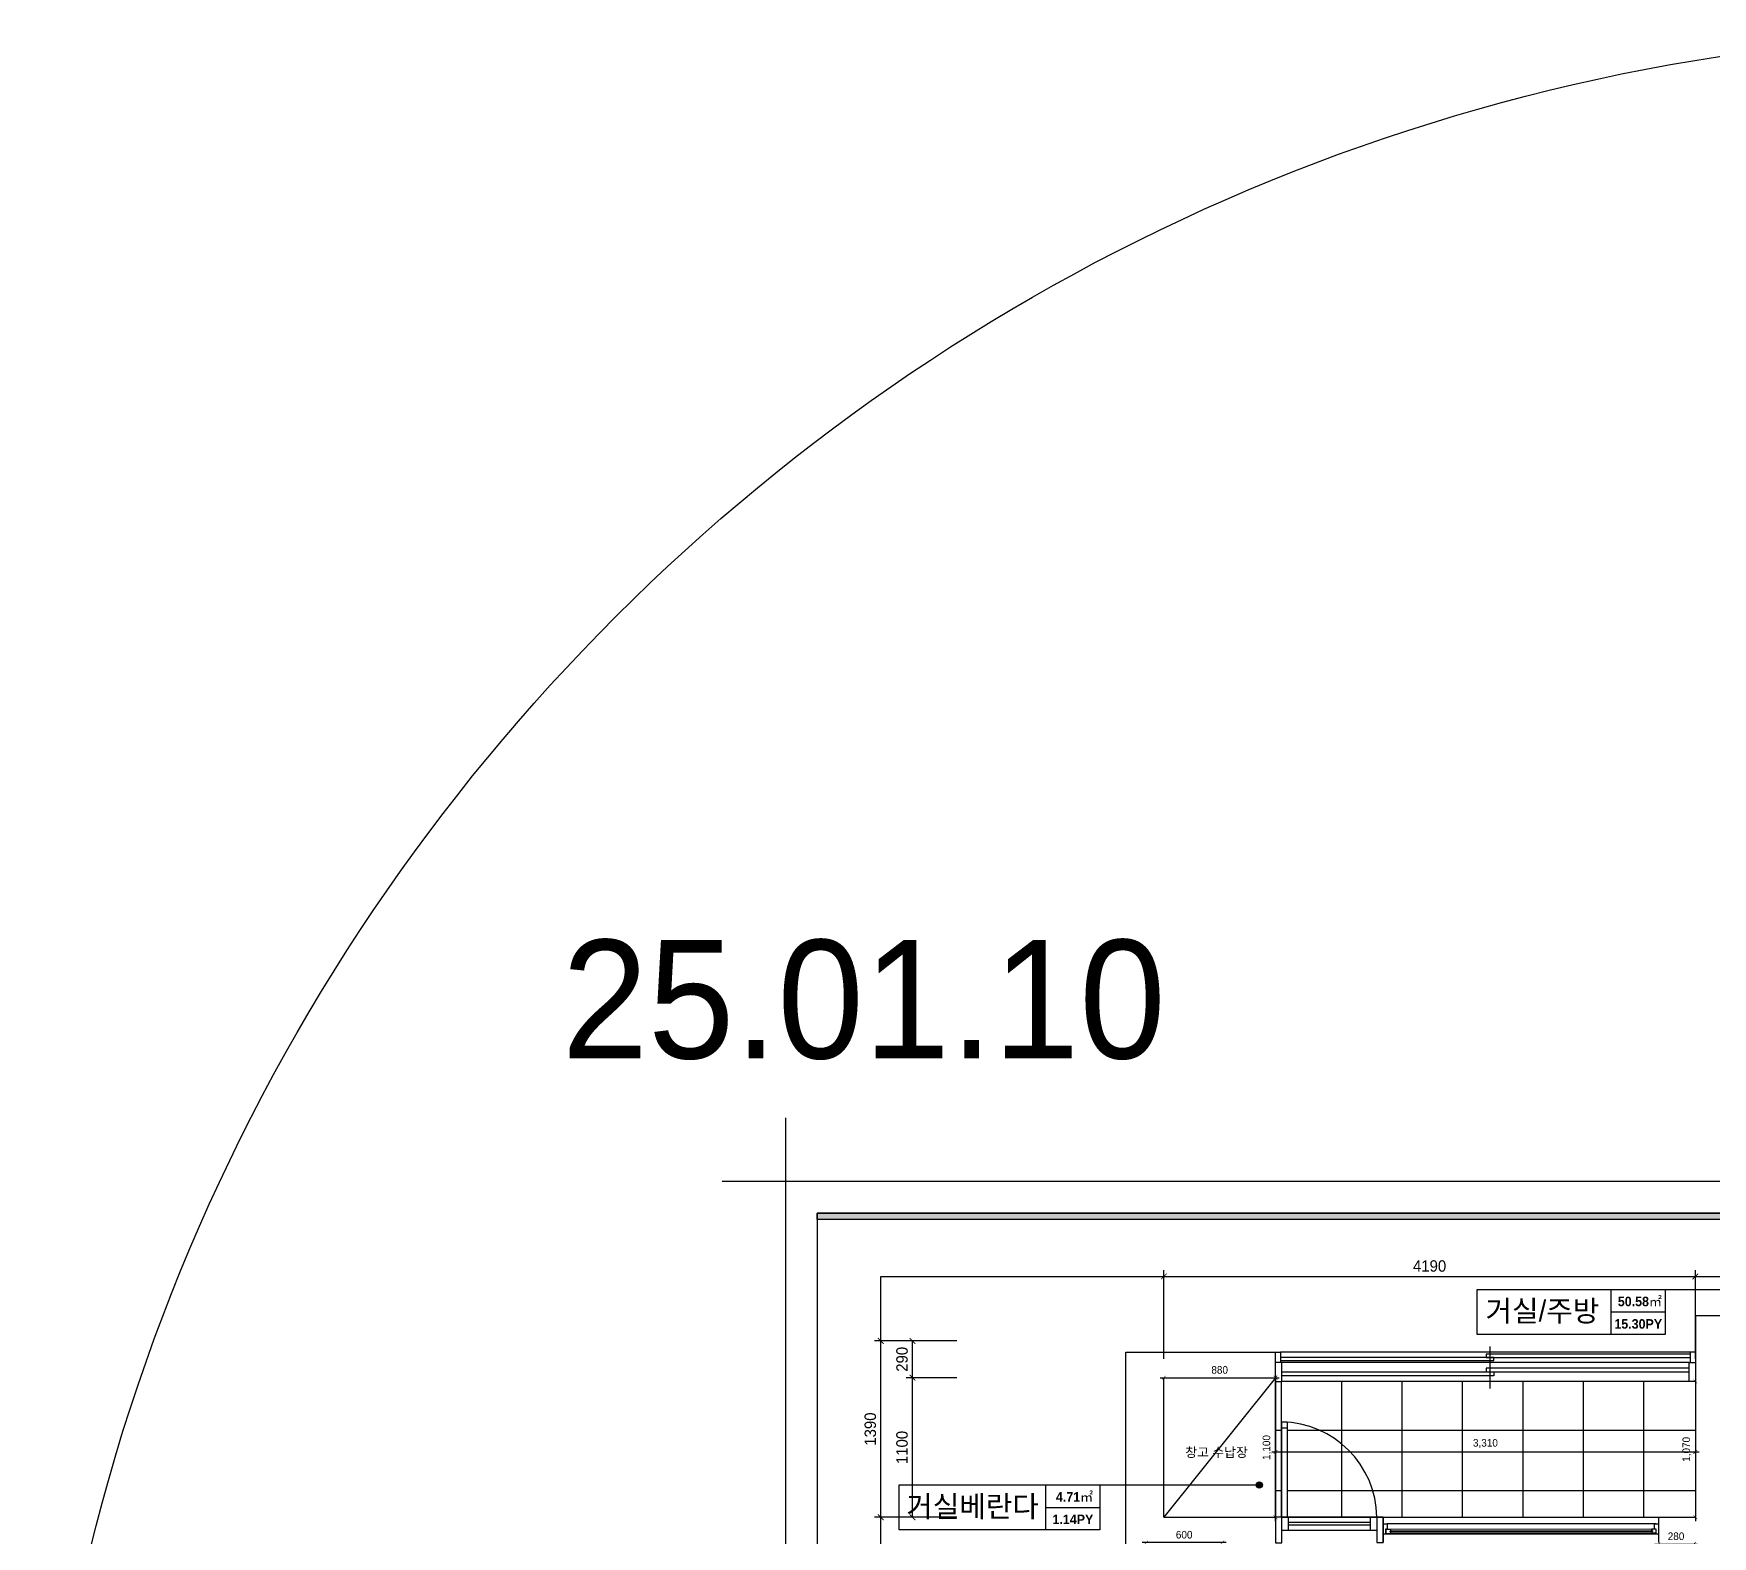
# Model space of a CAD drawing. Header units: millimetres. Extents: x -551172 to 232469, y -3435 to 261611.
# Drawn here: x 61600 to 74836, y 110604 to 122450 of the extents above; entities that cross this region are included whole.
import ezdxf
from ezdxf.enums import TextEntityAlignment as Align

# ---------------------------------------------------------------- set-up
doc = ezdxf.new("R2010")
doc.units = ezdxf.units.MM
doc.header["$LTSCALE"] = 10
doc.header["$PDMODE"] = 3
doc.layers.get('DEFPOINTS').update_dxf_attribs({"color": 248})
for name, color, linetype in [('0-ELC TEXT', 7, 'Continuous'), ('03-TEXT', 3, 'Continuous'), ('06-FUR', 6, 'Continuous'), ('07-DIM WAL', 5, 'Continuous'), ('F-SYM', 7, 'Continuous'), ('FORM(YOURNAME)-11', 1, 'Continuous'), ('도면층2', 2, 'Continuous'), ('도면층4', 4, 'Continuous'), ('도면층5', 5, 'Continuous')]:
    doc.layers.add(name, color=color, linetype=linetype)
doc.styles.add('HY 울릉도 L', font='')
doc.styles.add('YOURNAME', font='HY울릉도M.TTF')
doc.styles.add('넥슨고딕', font='NEXONLv1GothicBold.ttf')
doc.styles.add('코레일둥고', font='Korail_Round_Gothic_Medium.ttf')
doc.styles.get('HY 울릉도 L').set_extended_font_data('HY울릉도L')
doc.linetypes.add('ZIGZAG', pattern='A,0.0001,-0.2,[131,ltypeshp.shx,S=0.2,R=0,X=-0.2,Y=0],-0.4,[131,ltypeshp.shx,S=0.2,R=180,X=0.2,Y=0],-0.2', length=0.8001)
doc.dimstyles.new('30', dxfattribs={"dimscale": 30, "dimtxt": 2, "dimasz": 1, "dimexe": 1, "dimexo": 1, "dimgap": 1, "dimtad": 1, "dimdec": 0, "dimrnd": 0.05, "dimdsep": 46, "dimlunit": 6, "dimtxsty": 'HY 울릉도 L', "dimblk": 'ARCHTICK', "dimcen": 2.5, "dimdle": 1, "dimclrd": 133, "dimclre": 133, "dimclrt": 30, "dimadec": 0, "dimazin": 0, "dimtfac": 1, "dimtdec": 0, "dimtix": 1, "dimtmove": 2, "dimatfit": 3, "dimldrblk": 'ARCHTICK', "dimfxl": 1, "dimlwd": -1, "dimlwe": -1, "dimarcsym": 0})
doc.dimstyles.new('YOURNAME-50', dxfattribs={"dimscale": 50, "dimtxt": 1.8, "dimasz": 0.9, "dimexe": 1, "dimexo": 3, "dimgap": 0.7, "dimtad": 1, "dimdec": 0, "dimzin": 0, "dimdsep": 46, "dimtxsty": 'YOURNAME', "dimblk": 'ARCHTICK', "dimcen": 0, "dimclrd": 1, "dimclre": 1, "dimclrt": 7, "dimadec": 0, "dimazin": 0, "dimtfac": 1, "dimtdec": 0, "dimtix": 1, "dimtmove": 2, "dimatfit": 3, "dimldrblk": 'ARCHTICK', "dimfxl": 1, "dimtolj": 1, "dimtzin": 0, "dimarcsym": 0})

# ---------------------------------------------------------------- blocks, each defined once
blk = doc.blocks.new('FORM-PLAN')
at = {"layer": 'FORM(YOURNAME)-11'}
h = blk.add_hatch(color=256, dxfattribs=at)
h.dxf.hatch_style = 1
h.paths.add_polyline_path([(-71444, 55115), (10556, 55115), (10556, 54915), (-71444, 54915)])
h.paths.add_polyline_path([(-71444, -2085), (10556, -2085), (10556, -2285), (-71444, -2285)])
at = {"layer": 'DEFPOINTS', "color": 1}
blk.add_lwpolyline([(-72444, 58115), (-72444, 56115), (-74444, 56115)], dxfattribs=at)
at = {"layer": 'DEFPOINTS', "color": 158}
for points in [[(-71444, -2285), (10556, -2285), (10556, 55115), (-71444, 55115)], [(-69444, 53115), (-64, 53115), (-64, 1215), (-69444, 1215)]]:
    blk.add_lwpolyline(points, close=True, dxfattribs=at)
at = {"layer": 'FORM(YOURNAME)-11', "color": 250}
blk.add_lwpolyline([(-72444, -3285), (11556, -3285), (11556, 56115), (-72444, 56115)], close=True, dxfattribs=at)
at = {"layer": 'FORM(YOURNAME)-11'}
blk.add_lwpolyline([(-71444, 55115), (10556, 55115), (10556, 54915), (-71444, 54915)], close=True, dxfattribs=at)
at = {"layer": 'FORM(YOURNAME)-11', "color": 3, "style": 'YOURNAME'}
for tag, height, p in [('1', 450, (9905, 18188)), ('2', 450, (9905, 17544)), ('3', 450, (9905, 16257)), ('4', 450, (9905, 14326)), ('5', 515, (9905, 12009)), ('6', 515, (9905, 9757)), ('7', 515, (9905, 7504)), ('8', 515, (9905, 5252)), ('9', 515, (9905, 2999)), ('10', 515, (5655, 811)), ('11', 515, (9905, 747)), ('12', 515, (5655, -1441)), ('13', 515, (9905, -1441))]:
    blk.add_attdef(tag, text='', height=height, dxfattribs=at).set_placement(p, align=Align.MIDDLE_RIGHT)
blk = doc.blocks.new('_ArchTick')
at = {"color": 0, "linetype": 'ByBlock', "const_width": 0.15}
blk.add_lwpolyline([(-0.5, -0.5), (0.5, 0.5)], dxfattribs=at)
blk = doc.blocks.new('*D1126')
at = {"layer": '07-DIM WAL', "color": 1, "lineweight": -2, "transparency": 16777216}
for p, q in [((70511, 112005), (70511, 112703)), ((70511, 112653), (74701, 112653)), ((74701, 112005), (74701, 112703))]:
    blk.add_line(p, q, dxfattribs=at)
at = {"layer": 'DEFPOINTS', "color": 0, "transparency": 16777216}
for p in [(74701, 112653), (70511, 111855), (74701, 111855)]:
    blk.add_point(p, dxfattribs=at)
at = {"layer": '07-DIM WAL', "color": 1, "lineweight": -2, "transparency": 16777216, "xscale": 45, "yscale": 45, "zscale": 45, "rotation": 180}
blk.add_blockref('_ArchTick', (70511, 112653), dxfattribs=at)
at = {"layer": '07-DIM WAL', "color": 1, "lineweight": -2, "transparency": 16777216, "xscale": 45, "yscale": 45, "zscale": 45}
blk.add_blockref('_ArchTick', (74701, 112653), dxfattribs=at)
at = {"layer": '07-DIM WAL', "color": 7, "transparency": 16777216, "insert": (72606, 112735), "char_height": 90, "attachment_point": 5, "style": 'YOURNAME'}
blk.add_mtext('\\A1;4190', dxfattribs=at)
blk = doc.blocks.new('*D1127')
at = {"layer": '07-DIM WAL', "color": 1, "lineweight": -2, "transparency": 16777216}
for p, q in [((68879, 112145), (68229, 112145)), ((68279, 110755), (68279, 112145)), ((68879, 110755), (68229, 110755))]:
    blk.add_line(p, q, dxfattribs=at)
at = {"layer": 'DEFPOINTS', "color": 0, "transparency": 16777216}
for p in [(68279, 112145), (69029, 112145), (69029, 110755)]:
    blk.add_point(p, dxfattribs=at)
at = {"layer": '07-DIM WAL', "color": 1, "lineweight": -2, "transparency": 16777216, "xscale": 45, "yscale": 45, "zscale": 45}
for p, rotation in [((68279, 112145), 90), ((68279, 110755), 270)]:
    blk.add_blockref('_ArchTick', p, dxfattribs=dict(at, rotation=rotation))
at = {"layer": '07-DIM WAL', "color": 7, "transparency": 16777216, "insert": (68197, 111450), "char_height": 90, "attachment_point": 5, "rotation": 90, "style": 'YOURNAME'}
blk.add_mtext('\\A1;1390', dxfattribs=at)
blk = doc.blocks.new('*D1128')
at = {"layer": '07-DIM WAL', "color": 1, "lineweight": -2, "transparency": 16777216}
for p, q in [((68879, 111855), (68479, 111855)), ((68529, 110755), (68529, 111855)), ((68879, 110755), (68479, 110755))]:
    blk.add_line(p, q, dxfattribs=at)
at = {"layer": 'DEFPOINTS', "color": 0, "transparency": 16777216}
for p in [(68529, 111855), (69029, 111855), (69029, 110755)]:
    blk.add_point(p, dxfattribs=at)
at = {"layer": '07-DIM WAL', "color": 1, "lineweight": -2, "transparency": 16777216, "xscale": 45, "yscale": 45, "zscale": 45}
for p, rotation in [((68529, 111855), 90), ((68529, 110755), 270)]:
    blk.add_blockref('_ArchTick', p, dxfattribs=dict(at, rotation=rotation))
at = {"layer": '07-DIM WAL', "color": 7, "transparency": 16777216, "insert": (68447, 111305), "char_height": 90, "attachment_point": 5, "rotation": 90, "style": 'YOURNAME'}
blk.add_mtext('\\A1;1100', dxfattribs=at)
blk = doc.blocks.new('*D1129')
at = {"layer": '07-DIM WAL', "color": 1, "lineweight": -2, "transparency": 16777216}
for p, q in [((68879, 112145), (68479, 112145)), ((68529, 111855), (68529, 112145)), ((68879, 111855), (68479, 111855))]:
    blk.add_line(p, q, dxfattribs=at)
at = {"layer": 'DEFPOINTS', "color": 0, "transparency": 16777216}
for p in [(68529, 112145), (69029, 112145), (69029, 111855)]:
    blk.add_point(p, dxfattribs=at)
at = {"layer": '07-DIM WAL', "color": 1, "lineweight": -2, "transparency": 16777216, "xscale": 45, "yscale": 45, "zscale": 45}
for p, rotation in [((68529, 112145), 90), ((68529, 111855), 270)]:
    blk.add_blockref('_ArchTick', p, dxfattribs=dict(at, rotation=rotation))
at = {"layer": '07-DIM WAL', "color": 7, "transparency": 16777216, "insert": (68447, 112000), "char_height": 90, "attachment_point": 5, "rotation": 90, "style": 'YOURNAME'}
blk.add_mtext('\\A1;290', dxfattribs=at)
blk = doc.blocks.new('*D1116')
at = {"layer": '06-FUR', "color": 133, "transparency": 16777216}
for p, q in [((74379, 110543), (74719, 110543)), ((74689, 110525), (74689, 110513))]:
    blk.add_line(p, q, dxfattribs=at)
at = {"layer": 'DEFPOINTS', "color": 0, "transparency": 16777216}
for p in [(74409, 110543), (74689, 110555), (74689, 110543)]:
    blk.add_point(p, dxfattribs=at)
at = {"layer": '06-FUR', "color": 133, "transparency": 16777216, "xscale": 30, "yscale": 30, "zscale": 30, "rotation": 180}
blk.add_blockref('_ArchTick', (74409, 110543), dxfattribs=at)
at = {"layer": '06-FUR', "color": 133, "transparency": 16777216, "xscale": 30, "yscale": 30, "zscale": 30}
blk.add_blockref('_ArchTick', (74689, 110543), dxfattribs=at)
at = {"layer": '06-FUR', "color": 30, "transparency": 16777216, "insert": (74549, 110605), "char_height": 60, "attachment_point": 5, "style": 'HY 울릉도 L'}
blk.add_mtext('280', dxfattribs=at)
blk = doc.blocks.new('*D1185')
at = {"layer": '06-FUR', "color": 133, "transparency": 16777216}
blk.add_line((71001, 110555), (70341, 110555), dxfattribs=at)
at = {"layer": 'DEFPOINTS', "color": 0, "transparency": 16777216}
for p in [(70371, 110555), (70371, 110555), (70971, 110555)]:
    blk.add_point(p, dxfattribs=at)
at = {"layer": '06-FUR', "color": 133, "transparency": 16777216, "xscale": 30, "yscale": 30, "zscale": 30, "rotation": 180}
blk.add_blockref('_ArchTick', (70371, 110555), dxfattribs=at)
at = {"layer": '06-FUR', "color": 133, "transparency": 16777216, "xscale": 30, "yscale": 30, "zscale": 30}
blk.add_blockref('_ArchTick', (70971, 110555), dxfattribs=at)
at = {"layer": '06-FUR', "color": 30, "transparency": 16777216, "insert": (70671, 110617), "char_height": 60, "attachment_point": 5, "style": 'HY 울릉도 L'}
blk.add_mtext('600', dxfattribs=at)
blk = doc.blocks.new('*D1162')
at = {"layer": '06-FUR', "color": 133, "transparency": 16777216}
for p, q in [((71391, 110725), (71391, 111885)), ((71421, 111855), (71421, 111855)), ((71421, 110755), (71421, 110755))]:
    blk.add_line(p, q, dxfattribs=at)
at = {"layer": 'DEFPOINTS', "color": 0, "transparency": 16777216}
for p in [(71391, 111855), (71391, 111855), (71391, 110755)]:
    blk.add_point(p, dxfattribs=at)
at = {"layer": '06-FUR', "color": 133, "transparency": 16777216, "xscale": 30, "yscale": 30, "zscale": 30}
for p, rotation in [((71391, 111855), 90), ((71391, 110755), 270)]:
    blk.add_blockref('_ArchTick', p, dxfattribs=dict(at, rotation=rotation))
at = {"layer": '06-FUR', "color": 30, "transparency": 16777216, "insert": (71325, 111305), "char_height": 60, "attachment_point": 5, "rotation": 90, "style": 'HY 울릉도 L'}
blk.add_mtext('1,100', dxfattribs=at)
blk = doc.blocks.new('*D1163')
at = {"layer": '06-FUR', "color": 133, "transparency": 16777216}
for p, q in [((70481, 111855), (71421, 111855)), ((70511, 111825), (70511, 111825)), ((71391, 111825), (71391, 111825))]:
    blk.add_line(p, q, dxfattribs=at)
at = {"layer": 'DEFPOINTS', "color": 0, "transparency": 16777216}
for p in [(70511, 111855), (71391, 111855), (71391, 111855)]:
    blk.add_point(p, dxfattribs=at)
at = {"layer": '06-FUR', "color": 133, "transparency": 16777216, "xscale": 30, "yscale": 30, "zscale": 30, "rotation": 180}
blk.add_blockref('_ArchTick', (70511, 111855), dxfattribs=at)
at = {"layer": '06-FUR', "color": 133, "transparency": 16777216, "xscale": 30, "yscale": 30, "zscale": 30}
blk.add_blockref('_ArchTick', (71391, 111855), dxfattribs=at)
at = {"layer": '06-FUR', "color": 30, "transparency": 16777216, "insert": (70951, 111916), "char_height": 60, "attachment_point": 5, "style": 'HY 울릉도 L'}
blk.add_mtext('880', dxfattribs=at)
blk = doc.blocks.new('*D1324')
at = {"layer": '06-FUR', "color": 133, "transparency": 16777216}
for p, q in [((71391, 111795), (71391, 111240)), ((74701, 111795), (74701, 111240)), ((71361, 111270), (74731, 111270))]:
    blk.add_line(p, q, dxfattribs=at)
at = {"layer": 'DEFPOINTS', "color": 0, "transparency": 16777216}
for p in [(71391, 111825), (74701, 111825), (74701, 111270)]:
    blk.add_point(p, dxfattribs=at)
at = {"layer": '06-FUR', "color": 133, "transparency": 16777216, "xscale": 30, "yscale": 30, "zscale": 30, "rotation": 180}
blk.add_blockref('_ArchTick', (71391, 111270), dxfattribs=at)
at = {"layer": '06-FUR', "color": 133, "transparency": 16777216, "xscale": 30, "yscale": 30, "zscale": 30}
blk.add_blockref('_ArchTick', (74701, 111270), dxfattribs=at)
at = {"layer": '06-FUR', "color": 30, "transparency": 16777216, "insert": (73046, 111336), "char_height": 60, "attachment_point": 5, "style": 'HY 울릉도 L'}
blk.add_mtext('3,310', dxfattribs=at)
blk = doc.blocks.new('*D1325')
at = {"layer": '06-FUR', "color": 133, "transparency": 16777216}
blk.add_line((74701, 111855), (74701, 110725), dxfattribs=at)
at = {"layer": 'DEFPOINTS', "color": 0, "transparency": 16777216}
for p in [(74701, 111825), (74701, 110755), (74701, 110755)]:
    blk.add_point(p, dxfattribs=at)
at = {"layer": '06-FUR', "color": 133, "transparency": 16777216, "xscale": 30, "yscale": 30, "zscale": 30}
for p, rotation in [((74701, 111825), 90), ((74701, 110755), 270)]:
    blk.add_blockref('_ArchTick', p, dxfattribs=dict(at, rotation=rotation))
at = {"layer": '06-FUR', "color": 30, "transparency": 16777216, "insert": (74635, 111290), "char_height": 60, "attachment_point": 5, "rotation": 90, "style": 'HY 울릉도 L'}
blk.add_mtext('1,070', dxfattribs=at)

msp = doc.modelspace()

# ---------------------------------------------------------------- hatches: boundary and pattern name
at = {"layer": '0-ELC TEXT'}
h = msp.add_hatch(color=256, dxfattribs=at)
h.dxf.hatch_style = 1
edge = h.paths.add_edge_path()
edge.add_arc((71263.4, 111009.7), 25, 180, 540, ccw=False)
at = {"layer": '06-FUR', "true_color": 0x636466}
h = msp.add_hatch(dxfattribs=at)
h.set_pattern_fill('NET', color=251, scale=150)
h.paths.add_polyline_path([(74701.4, 111825.3), (74651.4, 111825.3), (71441.4, 111825.3), (71390.7, 111825.3), (71390.7, 110755.3), (71440.7, 110755.3), (71440.7, 111456.4), (71440.7, 111506.4), (71482.7, 111506.4), (71482.7, 111504.5, -0.3890663), (72190.7, 110755.3), (72240.7, 110755.3), (74409.4, 110755.3), (74701.4, 110755.3)])
h.paths.add_polyline_path([(71482.7, 111504.5), (71483.7, 110756.4), (71490.7, 110756.4), (72190.7, 110756.4, 0.3886626)], flags=17)

# ---------------------------------------------------------------- linework, layer by layer
at = {"layer": '0-ELC TEXT'}
for p, q in [((74038.1, 112196.5), (74038.1, 112550.3)), ((74038.1, 112373.4), (74462.8, 112373.4)), ((69581, 110655.9), (69581, 111009.7)), ((70005.7, 111009.7), (71263.4, 111009.7)), ((69581, 110832.8), (70005.7, 110832.8))]:
    msp.add_line(p, q, dxfattribs=at)
for points in [[(72980.9, 112550.3), (74462.8, 112550.3), (74462.8, 112196.5), (72980.9, 112196.5)], [(68423.8, 111009.7), (70005.7, 111009.7), (70005.7, 110655.9), (68423.8, 110655.9)]]:
    msp.add_lwpolyline(points, close=True, dxfattribs=at)
msp.add_lwpolyline([(74462.8, 112550.3), (75395.8, 112550.3), (75395.8, 111903.9)], dxfattribs=at)
msp.add_circle((71263.4, 111009.7), 25, dxfattribs=at)
at = {"layer": '06-FUR'}
for p, q in [((70511.4, 111855.3), (71390.7, 111855.3)), ((71390.7, 111855.3), (70511.4, 110755.3)), ((71390.7, 111855.3), (71390.7, 110755.3)), ((71390.7, 110755.3), (71390.7, 111155.3))]:
    msp.add_line(p, q, dxfattribs=at)
at = {"layer": '06-FUR', "color": 1, "linetype": 'ZIGZAG', "ltscale": 100}
msp.add_circle((77280, 106770), 15680, dxfattribs=at)
at = {"layer": '도면층2'}
for p, q in [((74701.4, 112345.3), (75051.4, 112345.3)), ((74701.4, 112345.3), (74701.4, 110755.3)), ((70211.4, 102675.3), (70211.4, 112055.3)), ((70211.4, 112055.3), (71391.4, 112055.3)), ((71391.4, 111855.3), (71391.4, 112055.3)), ((74701.4, 112055.3), (74701.4, 111855.3)), ((70511.4, 110755.3), (70511.4, 111855.3)), ((70511.4, 111855.3), (71391.4, 111855.3)), ((70511.4, 110755.3), (71390.7, 110755.3)), ((72181.8, 110755.3), (74701.4, 110755.3)), ((72240.7, 110755.3), (72240.7, 110555.3)), ((72240.7, 110700.3), (72240.7, 110650.3)), ((74409.4, 110755.3), (74409.4, 110555.3))]:
    msp.add_line(p, q, dxfattribs=at)
at = {"layer": '도면층4'}
for p, q in [((74661.4, 112055.3), (71431.4, 112055.3)), ((74651.4, 111975.3), (71441.4, 111975.3)), ((73082.8, 111770.3), (73082.8, 112100.3)), ((74651.4, 111825.3), (71441.4, 111825.3)), ((71440.7, 110756.4), (71440.7, 111456.4)), ((71482.7, 111506.4), (71483.7, 110756.4)), ((72190.7, 110756.4), (71440.7, 110756.4)), ((71440.7, 110755.3), (72190.7, 110755.3)), ((72190.7, 110650.3), (71440.7, 110651.4)), ((72190.7, 110651.4), (71440.7, 110650.3)), ((72140.7, 110713.9), (71490.7, 110713.9)), ((72140.7, 110693.9), (71490.7, 110693.9)), ((72240.7, 110555.3), (72240.7, 110755.3)), ((72240.7, 110755.3), (74409.4, 110755.3)), ((72240.7, 110700.3), (72240.7, 110650.3)), ((74391.9, 110702.7), (72270.7, 110702.7)), ((74356.9, 110661.6), (72299.4, 110657.4)), ((74379.4, 110661.6), (74379.4, 110663.7)), ((74409.4, 110755.3), (74409.4, 110555.3)), ((74391.9, 110622.7), (72258.1, 110622.7)), ((74356.9, 110631.6), (72299.4, 110627.4))]:
    msp.add_line(p, q, dxfattribs=at)
for points in [[(71391.4, 112055.3), (71431.4, 112055.3), (71431.4, 111975.3)], [(71391.4, 111875.3), (71391.4, 111825.3), (71441.4, 111825.3), (71441.4, 111975.3), (71391.4, 111975.3)], [(71431.4, 111990.3), (73112.8, 111990.3), (73112.8, 112015.3), (71431.4, 112015.3)], [(74661.4, 112040.3), (73052.8, 112040.3), (73052.8, 112015.3), (74661.4, 112015.3)], [(74701.4, 111875.3), (74701.4, 111825.3), (74651.4, 111825.3), (74651.4, 111975.3), (74701.4, 111975.3)], [(74701.4, 112055.3), (74661.4, 112055.3), (74661.4, 111975.3)], [(71441.4, 111900.3), (73112.8, 111900.3), (73112.8, 111870.3), (71441.4, 111870.3)], [(74651.4, 111930.3), (73052.8, 111930.3), (73052.8, 111900.3), (74651.4, 111900.3)], [(72240.7, 110693.6), (72240.7, 110702.7), (72270.7, 110702.7), (72270.7, 110661.6), (72258.1, 110661.6), (72258.1, 110622.7), (72240.7, 110622.7), (72240.7, 110631.6)], [(74356.9, 110652.4), (74354.2, 110651), (74353.7, 110650), (74353.1, 110648.6)], [(74409.4, 110631.7), (74409.4, 110622.7), (74391.9, 110622.7), (74391.9, 110661.7), (74379.4, 110661.7), (74379.4, 110702.7), (74409.4, 110702.7), (74409.4, 110693.7)], [(72299.4, 110648.1), (72302.1, 110646.8), (72302.7, 110645.8), (72303.2, 110644.4)], [(72299.4, 110636.6), (72302.1, 110637.9), (72302.7, 110638.9), (72303.2, 110640.4)], [(74356.9, 110640.8), (74354.2, 110642.2), (74353.7, 110643.2), (74353.1, 110644.6)]]:
    msp.add_lwpolyline(points, dxfattribs=at)
for points in [[(71440.7, 111506.4), (71482.7, 111506.4), (71482.7, 111456.4), (71440.7, 111456.4)], [(71390.7, 110553.4), (71440.7, 110553.4), (71440.7, 110755.3), (71390.7, 110755.3)], [(71490.7, 110756.4), (71490.7, 110651.4), (71440.7, 110651.4), (71440.7, 110756.4)], [(72190.7, 110756.4), (72190.7, 110651.4), (72140.7, 110651.4), (72140.7, 110756.4)], [(72190.7, 110555.3), (72240.7, 110555.3), (72240.7, 110755.3), (72190.7, 110755.3)], [(72299.4, 110647.4), (72299.4, 110657.4), (72261.4, 110657.4), (72261.4, 110627.4), (72299.4, 110627.4), (72299.4, 110637.4), (72293.8, 110639.1), (72293.8, 110645.6)], [(74356.9, 110631.6), (74391.9, 110631.6), (74391.9, 110661.6), (74356.9, 110661.6), (74356.9, 110651.6), (74362.5, 110649.8), (74362.5, 110643.4), (74356.9, 110641.6)], [(72295.9, 110640.4), (74360.4, 110644.6), (74360.4, 110648.6), (72295.9, 110644.4)]]:
    msp.add_lwpolyline(points, close=True, dxfattribs=at)
at = {"layer": '도면층5'}
msp.add_arc((71428.1, 110743.8), 762.7, 0.94334, 89.05666, dxfattribs=at)

# ---------------------------------------------------------------- block references
at = {"layer": 'F-SYM', "xscale": 0.2500000000000001, "yscale": 0.2500000000000001, "zscale": 0.2500000000000001}
msp.add_blockref('FORM-PLAN', (85639.9, 99374), dxfattribs=at)

# ---------------------------------------------------------------- texts
at = {"layer": '0-ELC TEXT', "style": '코레일둥고'}
msp.add_text('창고 수납장', height=74.21, dxfattribs=at).set_placement((70680, 111230))
at = {"layer": '03-TEXT'}
for s, height, style, p in [('25.01.10 ', 934.9, '코레일둥고', (68314.7, 114371.5)), ('50.58㎡', 75, '넥슨고딕', (74263.8, 112418.5)), ('거실/주방', 166.67, '코레일둥고', (73495.6, 112298)), ('15.30PY', 75, '넥슨고딕', (74251, 112241.6)), ('거실베란다', 166.67, '코레일둥고', (69003.2, 110757.4)), ('4.71㎡', 75, '넥슨고딕', (69806.7, 110877.9)), ('1.14PY', 75, '넥슨고딕', (69793.9, 110701))]:
    msp.add_text(s, height=height, dxfattribs=dict(at, style=style)).set_placement(p, align=Align.CENTER)

# ---------------------------------------------------------------- dimensions: what is measured, and where the dimension line sits
at = {"layer": '06-FUR'}
for base, p1, p2, picture, middle in [((71391.4, 111855), (70511.4, 111855.3), (71391.4, 111855.3), '*D1163', (70951.4, 111916.3)), ((74701.4, 111270), (71391.4, 111825), (74701.4, 111825), '*D1324', (73046.4, 111336)), ((70371.4, 110555.3), (70971.4, 110555.3), (70371.4, 110555.3), '*D1185', (70671.4, 110616.6)), ((74689.4, 110543.3), (74409.4, 110543.3), (74689.4, 110555.3), '*D1116', (74549.4, 110604.6))]:
    dim = msp.add_linear_dim(base=base, p1=p1, p2=p2, dimstyle='30', override={"dimfxl": 1.25}, dxfattribs=at)
    dim.commit()
    dim.dimension.update_dxf_attribs({"geometry": picture, "text_midpoint": middle})
for base, p1, p2, picture, middle in [((71390.7, 111855.3), (71390.7, 110755.3), (71390.7, 111855.3), '*D1162', (71324.7, 111305.3)), ((74701.4, 110755.3), (74701.4, 111825.3), (74701.4, 110755.3), '*D1325', (74635.4, 111290.3))]:
    dim = msp.add_linear_dim(base=base, p1=p1, p2=p2, angle=90, dimstyle='30', override={"dimfxl": 1.25}, dxfattribs=at)
    dim.commit()
    dim.dimension.update_dxf_attribs({"geometry": picture, "text_midpoint": middle})
at = {"layer": '07-DIM WAL'}
for base, p1, p2, angle, picture, middle in [((74701.4, 112652.8), (70511.4, 111855.3), (74701.4, 111855.3), 180, '*D1126', (72606.4, 112734.7)), ((68278.9, 112145.3), (69028.9, 110755.3), (69028.9, 112145.3), 90, '*D1127', (68197, 111450.3)), ((68528.9, 112145.3), (69028.9, 111855.3), (69028.9, 112145.3), 90, '*D1129', (68447, 112000.3)), ((68528.9, 111855.3), (69028.9, 110755.3), (69028.9, 111855.3), 90, '*D1128', (68447.1, 111305.3))]:
    dim = msp.add_linear_dim(base=base, p1=p1, p2=p2, angle=angle, dimstyle='YOURNAME-50', dxfattribs=at)
    dim.commit()
    dim.dimension.update_dxf_attribs({"geometry": picture, "text_midpoint": middle})

doc.saveas('drawing.dxf')
